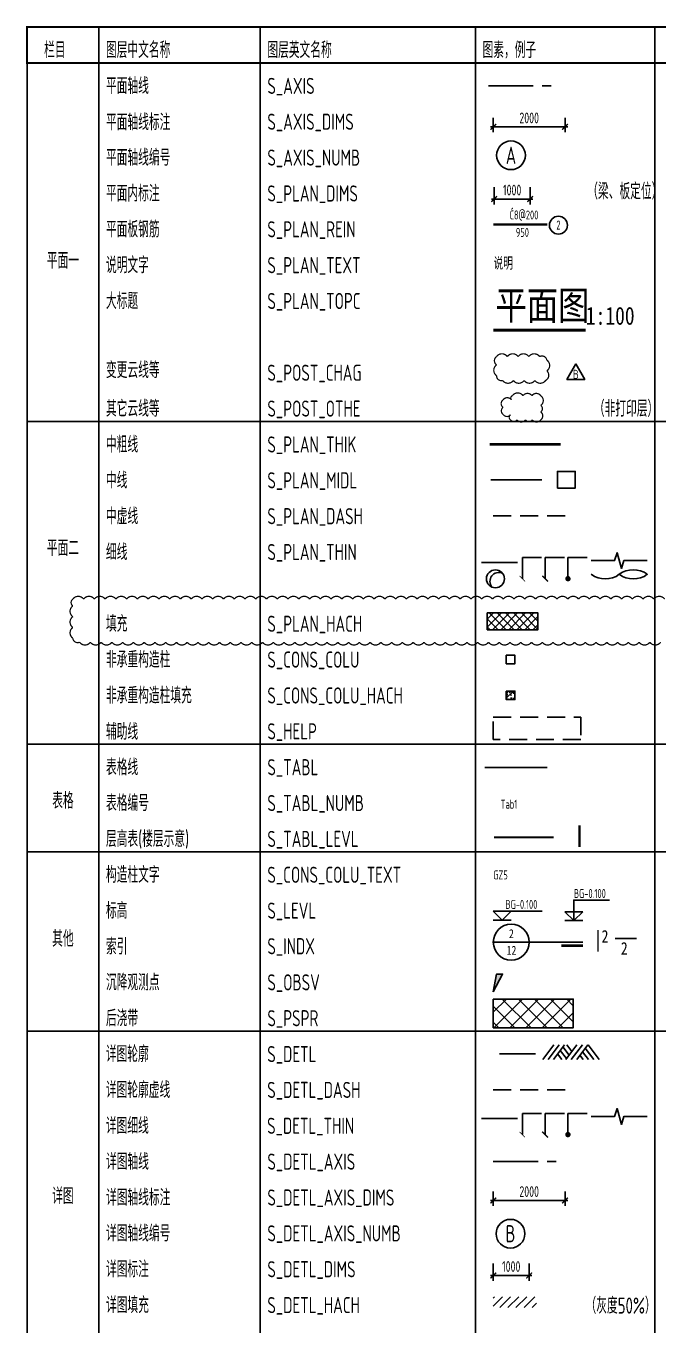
# Model space of a CAD drawing. Extents: x 175043 to 520012312, y -19343 to 3500891844.
# Drawn here: x 517564621 to 517582244, y 3499176335 to 3499212561 of the extents above; entities that cross this region are included whole.
import ezdxf
from ezdxf.enums import TextEntityAlignment as Align

# ---------------------------------------------------------------- set-up
doc = ezdxf.new("R2010")
doc.units = 0
doc.header["$LTSCALE"] = 1000
doc.header["$MEASUREMENT"] = 0
doc.linetypes.add('CENTER', pattern=[2, 1.25, -0.25, 0.25, -0.25])
doc.linetypes.add('DASHED', pattern=[0.75, 0.5, -0.25])
doc.layers.get('0').update_dxf_attribs({"linetype": 'CONTINUOUS'})
for name, color, linetype in [('S_AXIS', 8, 'CENTER'), ('S_AXIS_DIMS', 3, 'CONTINUOUS'), ('S_AXIS_NUMB', 7, 'CONTINUOUS'), ('S_CONS_COLU', 200, 'CONTINUOUS'), ('S_CONS_COLU_HACH', 7, 'CONTINUOUS'), ('S_CONS_COLU_TEXT', 41, 'CONTINUOUS'), ('S_DETL', 7, 'CONTINUOUS'), ('S_DETL_AXIS', 8, 'CENTER'), ('S_DETL_AXIS_DIMS', 3, 'CONTINUOUS'), ('S_DETL_AXIS_NUMB', 7, 'CONTINUOUS'), ('S_DETL_DASH', 9, 'DASHED'), ('S_DETL_DIMS', 83, 'CONTINUOUS'), ('S_DETL_HACH', 254, 'CONTINUOUS'), ('S_DETL_THIN', 43, 'CONTINUOUS'), ('S_FLOR_TEXT', 51, 'CONTINUOUS'), ('S_HELP', 221, 'DASHED'), ('S_INDX', 11, 'CONTINUOUS'), ('S_LEVL', 41, 'CONTINUOUS'), ('S_OBSV', 7, 'CONTINUOUS'), ('S_PLAN_DASH', 255, 'DASHED'), ('S_PLAN_DIMS', 3, 'CONTINUOUS'), ('S_PLAN_HACH', 254, 'CONTINUOUS'), ('S_PLAN_MIDL', 255, 'CONTINUOUS'), ('S_PLAN_REIN', 1, 'CONTINUOUS'), ('S_PLAN_TEXT', 7, 'CONTINUOUS'), ('S_PLAN_THIK', 6, 'CONTINUOUS'), ('S_PLAN_THIN', 83, 'CONTINUOUS'), ('S_PLAN_TOPC', 7, 'CONTINUOUS'), ('S_POST_CHAG', 50, 'CONTINUOUS'), ('S_PSPR', 43, 'CONTINUOUS'), ('S_TABL', 83, 'CONTINUOUS'), ('S_TABL_LEVL', 1, 'CONTINUOUS'), ('S_TABL_NUMB', 7, 'CONTINUOUS')]:
    doc.layers.add(name, color=color, linetype=linetype)
doc.layers.add('S_POST_OTHE', color=110, linetype='CONTINUOUS', plot=False)
doc.styles.add('TH-STYLE1', font='Tssdeng.shx', dxfattribs={"width": 0.7, "bigfont": 'Tssdchn.shx'})
doc.styles.add('TH-STYLE2', font='', dxfattribs={"width": 0.8})
doc.styles.add('TH-STYLE3', font='tssdeng.shx', dxfattribs={"width": 0.7, "bigfont": 'tssdchn.shx'})
doc.styles.get('TH-STYLE2').set_extended_font_data('STXihei')
doc.dimstyles.new('TSSD_100_100', dxfattribs={"dimtxt": 300, "dimasz": 150, "dimexe": 150, "dimexo": 200, "dimgap": 100, "dimtad": 1, "dimdec": 1, "dimdsep": 46, "dimtxsty": 'TH-STYLE3', "dimblk": 'ARCHTICK', "dimcen": -100, "dimdle": 75, "dimclrt": 7, "dimadec": 0, "dimazin": 0, "dimtfac": 1, "dimtdec": 1, "dimtix": 1, "dimtmove": 2, "dimatfit": 3, "dimldrblk": 'ARCHTICK', "dimfxl": 0, "dimtolj": 1, "dimtzin": 0, "dimarcsym": 0})

# ---------------------------------------------------------------- blocks, each defined once
blk = doc.blocks.new('Num')
blk.add_circle((0, 0), 250)
at = {"style": 'TH-STYLE1', "width": 0.7, "flags": 8}
blk.add_attdef('N', text='', height=250, dxfattribs=at).set_placement((0, -120), align=Align.CENTER)
blk = doc.blocks.new('ts_axno')
at = {"color": 0, "linetype": 'ByBlock', "lineweight": -2}
blk.add_circle((0, 0), 0.5, dxfattribs=at)
at = {"color": 0, "linetype": 'ByBlock', "lineweight": -2, "style": 'TH-STYLE1', "width": 0.8}
blk.add_attdef('A', text='', height=0.6, dxfattribs=at).set_placement((0, 0), align=Align.MIDDLE_CENTER)
blk = doc.blocks.new('INDX')
at = {"layer": 'S_INDX'}
blk.add_line((-1000, 0), (0, 0), dxfattribs=at)
at = {"layer": 'S_INDX', "xscale": 1000, "yscale": 1000, "zscale": 1000}
blk.add_blockref('ts_axno', (-500, 0), dxfattribs=at)
at = {"style": 'TH-STYLE2', "width": 0.8, "flags": 8}
for tag, p in [('N', (-494, 112)), ('PN', (-494, -352))]:
    blk.add_attdef(tag, text='', height=250, dxfattribs=at).set_placement(p, align=Align.CENTER)
blk = doc.blocks.new('INDX-1')
at = {"const_width": 40}
blk.add_lwpolyline([(-99299, 121357), (-99299, 121957)], dxfattribs=at)
at = {"style": 'TH-STYLE2', "width": 0.8}
blk.add_attdef('N', text='', height=350, dxfattribs=at).set_placement((-99199, 121957), align=Align.TOP_LEFT)
blk = doc.blocks.new('CHAG')
at = {"layer": 'S_POST_CHAG', "color": 1}
blk.add_lwpolyline([(0, 289), (-250, -144), (250, -144)], close=True, dxfattribs=at)
at = {"layer": 'S_POST_CHAG', "style": 'TH-STYLE1', "width": 0.8}
blk.add_attdef('03', text='', height=250, dxfattribs=at).set_placement((0, 0), align=Align.MIDDLE)
blk = doc.blocks.new('tc')
for p, q in [((-307, -402), (0, 0)), ((-157, -402), (150, 0)), ((-7, -402), (300, 0)), ((342, -402), (649, 0)), ((509, -183), (369, 0)), ((492, -402), (799, 0)), ((642, -402), (949, 0)), ((1268, -402), (960, 0)), ((226, -402), (109, -249)), ((359, -379), (184, -151)), ((434, -281), (259, -53)), ((818, -402), (730, -287)), ((968, -402), (805, -189)), ((1118, -402), (880, -91))]:
    blk.add_line(p, q)
blk = doc.blocks.new('*U15')
for p, q in [((-250, 250), (250, 250)), ((0, 0), (-250, 250)), ((-250, 0), (250, 0)), ((0, 0), (250, 250))]:
    blk.add_line(p, q)
blk.add_lwpolyline([(1000, 572), (0, 572), (0, 0)])
at = {"style": 'TH-STYLE1', "width": 0.7, "flags": 8}
blk.add_attdef('BG', (4, 632), '', height=250, dxfattribs=at)
blk = doc.blocks.new('*U16')
for p, q in [((-250, 250), (250, 250)), ((0, 0), (-250, 250)), ((-250, 0), (250, 0)), ((0, 0), (250, 250)), ((250, 250), (1112, 250))]:
    blk.add_line(p, q)
at = {"style": 'TH-STYLE1', "width": 0.7, "flags": 8}
blk.add_attdef('BG', (88, 310), '', height=250, dxfattribs=at)
blk = doc.blocks.new('asno2')
blk.add_circle((193767, 17435), 400)
at = {"color": 0, "linetype": 'ByBlock', "lineweight": -2, "style": 'TH-STYLE1', "width": 0.7}
blk.add_attdef('A', text='', height=480, dxfattribs=at).set_placement((193767, 17435), align=Align.MIDDLE_CENTER)
blk = doc.blocks.new('_ArchTick')
at = {"color": 0, "const_width": 0.25}
blk.add_lwpolyline([(-0.53, -0.53), (0.53, 0.53)], dxfattribs=at)
blk = doc.blocks.new('*D36')
at = {"layer": 'S_DETL_AXIS_DIMS', "color": 0, "lineweight": -2, "transparency": 16777216}
for p, q in [((517577576, 3499179807), (517579726, 3499179807)), ((517577651, 3499180062), (517577651, 3499179657)), ((517579651, 3499180062), (517579651, 3499179657))]:
    blk.add_line(p, q, dxfattribs=at)
at = {"layer": 'S_DETL_AXIS_DIMS', "color": 0, "lineweight": -2, "transparency": 16777216, "xscale": 150, "yscale": 150, "zscale": 150, "rotation": 180}
blk.add_blockref('_ArchTick', (517577651, 3499179807), dxfattribs=at)
at = {"layer": 'S_DETL_AXIS_DIMS', "color": 0, "lineweight": -2, "transparency": 16777216, "xscale": 150, "yscale": 150, "zscale": 150}
blk.add_blockref('_ArchTick', (517579651, 3499179807), dxfattribs=at)
at = {"layer": 'S_DETL_AXIS_DIMS', "color": 7, "transparency": 16777216, "insert": (517578651, 3499180057), "char_height": 300, "attachment_point": 5, "style": 'TH-STYLE3'}
blk.add_mtext('\\A1;2000', dxfattribs=at)
blk = doc.blocks.new('*D37')
at = {"layer": 'S_PLAN_DIMS', "color": 0, "lineweight": -2, "transparency": 16777216}
for p, q in [((517577677, 3499208070), (517577677, 3499207585)), ((517578677, 3499208070), (517578677, 3499207585)), ((517577602, 3499207735), (517578752, 3499207735))]:
    blk.add_line(p, q, dxfattribs=at)
at = {"layer": 'S_PLAN_DIMS', "color": 0, "lineweight": -2, "transparency": 16777216, "xscale": 150, "yscale": 150, "zscale": 150, "rotation": 180}
blk.add_blockref('_ArchTick', (517577677, 3499207735), dxfattribs=at)
at = {"layer": 'S_PLAN_DIMS', "color": 0, "lineweight": -2, "transparency": 16777216, "xscale": 150, "yscale": 150, "zscale": 150}
blk.add_blockref('_ArchTick', (517578677, 3499207735), dxfattribs=at)
at = {"layer": 'S_PLAN_DIMS', "color": 7, "transparency": 16777216, "insert": (517578177, 3499207985), "char_height": 300, "attachment_point": 5, "style": 'TH-STYLE3'}
blk.add_mtext('\\A1;1000', dxfattribs=at)
blk = doc.blocks.new('*D38')
at = {"layer": 'S_DETL_DIMS', "color": 0, "lineweight": -2, "transparency": 16777216}
for p, q in [((517577651, 3499178052), (517577651, 3499177567)), ((517578651, 3499178052), (517578651, 3499177567)), ((517577576, 3499177717), (517578726, 3499177717))]:
    blk.add_line(p, q, dxfattribs=at)
at = {"layer": 'S_DETL_DIMS', "color": 0, "lineweight": -2, "transparency": 16777216, "xscale": 150, "yscale": 150, "zscale": 150, "rotation": 180}
blk.add_blockref('_ArchTick', (517577651, 3499177717), dxfattribs=at)
at = {"layer": 'S_DETL_DIMS', "color": 0, "lineweight": -2, "transparency": 16777216, "xscale": 150, "yscale": 150, "zscale": 150}
blk.add_blockref('_ArchTick', (517578651, 3499177717), dxfattribs=at)
at = {"layer": 'S_DETL_DIMS', "color": 7, "transparency": 16777216, "insert": (517578151, 3499177967), "char_height": 300, "attachment_point": 5, "style": 'TH-STYLE3'}
blk.add_mtext('\\A1;1000', dxfattribs=at)
blk = doc.blocks.new('*D40')
at = {"layer": 'S_AXIS_DIMS', "color": 0, "lineweight": -2, "transparency": 16777216}
for p, q in [((517577651, 3499210001), (517577651, 3499209597)), ((517579651, 3499210001), (517579651, 3499209597)), ((517577576, 3499209747), (517579726, 3499209747))]:
    blk.add_line(p, q, dxfattribs=at)
at = {"layer": 'S_AXIS_DIMS', "color": 0, "lineweight": -2, "transparency": 16777216, "xscale": 150, "yscale": 150, "zscale": 150, "rotation": 180}
blk.add_blockref('_ArchTick', (517577651, 3499209747), dxfattribs=at)
at = {"layer": 'S_AXIS_DIMS', "color": 0, "lineweight": -2, "transparency": 16777216, "xscale": 150, "yscale": 150, "zscale": 150}
blk.add_blockref('_ArchTick', (517579651, 3499209747), dxfattribs=at)
at = {"layer": 'S_AXIS_DIMS', "color": 7, "transparency": 16777216, "insert": (517578651, 3499209997), "char_height": 300, "attachment_point": 5, "style": 'TH-STYLE3'}
blk.add_mtext('\\A1;2000', dxfattribs=at)

msp = doc.modelspace()

# ---------------------------------------------------------------- hatches: boundary and pattern name
at = {"layer": 'S_CONS_COLU_HACH'}
h = msp.add_hatch(dxfattribs=at)
h.set_pattern_fill('ARMORED', scale=30, style=0)
h.set_pattern_definition([(50, (517717757.1, 3499098730.43), (215.17805, -18.82564), [22.5, -247.5]), (355, (517717757.1, 3499098730.43), (-41.6254, 225.65764), [18, -198]), (100.4514, (517717775.04, 3499098728.86), (173.55281, 206.83186), [19.12206, -210.34263]), (46.1842, (517717757.1, 3499098790.43), (320.1723, -49.6557), [33.75, -371.25]), (96.6356, (517717783.8, 3499098786.3), (280.3988, 292.23536), [28.6831, -315.5139]), (351.1842, (517717757.1, 3499098790.43), (280.3986, 292.2356), [27, -297]), (21, (517717787.1, 3499098775.43), (179.07212, -120.78567), [22.5, -247.5]), (326, (517717787.1, 3499098775.43), (72.9946, 217.545), [18, -198]), (71.4514, (517717802.03, 3499098765.37), (252.0668, 96.75915), [19.12206, -210.34263]), (37.5, (517717757.1, 3499098730.43), (3.647957, 99.868156), [0, -195.6, 0, -201, 0, -198.75]), (7.5, (517717757.1, 3499098730.43), (78.92086, 118.323514), [0, -114.6, 0, -191.1, 0, -75.75]), (327.5, (517717690.2, 3499098730.43), (160.14673, -6.76646), [0, -75, 0, -234, 0, -310.5]), (317.5, (517717660.2, 3499098730.43), (174.95585, 30.0315), [0, -97.5, 0, -155.4, 0, -220.5]), (45, (517717757.1, 3499098730.43), (-106.06602, 106.06602), [])])
h.paths.add_polyline_path([(517578012.9866, 3499193775.0409), (517578252.9866, 3499193775.0409), (517578252.9866, 3499194015.0409), (517578012.9866, 3499194015.0409)])
at = {"layer": 'S_DETL_HACH'}
h = msp.add_hatch(dxfattribs=at)
h.set_pattern_fill('ANSI31', color=256, scale=50, style=0)
h.set_pattern_definition([(45, (517682578.48, 3499065366.12), (-112.2532, 112.2532), [])])
h.paths.add_polyline_path([(517578851.1476, 3499177121.4774), (517577651.1476, 3499177121.4774), (517577651.1476, 3499176821.4774), (517578851.1476, 3499176821.4774)])
at = {"layer": 'S_PLAN_HACH'}
h = msp.add_hatch(dxfattribs=at)
h.set_pattern_fill('ANSI37', color=256, scale=50, style=0)
h.set_pattern_definition([(45, (518517829.49, 3499264162.05), (-112.253202, 112.253202), []), (135, (518517829.49, 3499264162.05), (-112.253202, -112.253202), [])])
h.paths.add_polyline_path([(517577481.0125, 3499196195.4885), (517577481.0125, 3499195723.7596), (517578896.998, 3499195723.7596), (517578896.998, 3499196195.4885)])
at = {"layer": 'S_PSPR'}
h = msp.add_hatch(dxfattribs=at)
h.set_pattern_fill('NET', color=256, scale=100, angle=45, style=0)
h.set_pattern_definition([(45, (517682578.48, 3499075359.1), (-224.5064, 224.5064), []), (135, (517682578.48, 3499075359.1), (-224.5064, -224.5064), [])])
h.paths.add_polyline_path([(517579881.1476, 3499185423.7142), (517577651.1476, 3499185423.7142), (517577651.1476, 3499184623.7142), (517579881.1476, 3499184623.7142)])

# ---------------------------------------------------------------- linework, layer by layer
at = {"layer": 'S_AXIS'}
msp.add_line((517577513.3707, 3499210889.73), (517579513.3707, 3499210889.73), dxfattribs=at)
at = {"layer": 'S_CONS_COLU'}
for points in [[(517578012.9825, 3499195015.0409), (517578012.9825, 3499194775.0409), (517578252.9825, 3499194775.0409), (517578252.9825, 3499195015.0409)], [(517578012.9866, 3499194015.0409), (517578012.9866, 3499193775.0409), (517578252.9866, 3499193775.0409), (517578252.9866, 3499194015.0409)]]:
    msp.add_lwpolyline(points, close=True, dxfattribs=at)
at = {"layer": 'S_DETL'}
msp.add_line((517577823.9548, 3499183895.0409), (517578823.9548, 3499183895.0409), dxfattribs=at)
at = {"layer": 'S_DETL_AXIS'}
msp.add_line((517577651.1435, 3499180895.0409), (517579651.1435, 3499180895.0409), dxfattribs=at)
at = {"layer": 'S_DETL_DASH'}
msp.add_line((517577651.1476, 3499182895.0409), (517579651.1476, 3499182895.0409), dxfattribs=at)
at = {"layer": 'S_DETL_THIN'}
msp.add_line((517577323.9548, 3499182092.7682), (517578323.9548, 3499182092.7682), dxfattribs=at)
msp.add_lwpolyline([(517580383.5484, 3499182150.7131), (517581033.5484, 3499182150.7131), (517581103.5484, 3499182370.7131), (517581223.5484, 3499181930.7131), (517581293.5484, 3499182150.7131), (517581943.5484, 3499182150.7131)], dxfattribs=at)
at = {"layer": 'S_HELP'}
msp.add_lwpolyline([(517577651.1476, 3499193286.0898), (517580093.0536, 3499193286.0898), (517580093.0536, 3499192667.5604), (517577651.1476, 3499192667.5604)], close=True, dxfattribs=at)
at = {"layer": 'S_INDX'}
msp.add_line((517578651.1476, 3499187012.1164), (517580151.1476, 3499187012.1164), dxfattribs=at)
at = {"layer": 'S_INDX', "const_width": 70}
msp.add_lwpolyline([(517580151.1476, 3499186912.1164), (517579551.1476, 3499186912.1164)], dxfattribs=at)
at = {"layer": 'S_OBSV'}
msp.add_lwpolyline([(517577651.1476, 3499185622.4584), (517577910.9552, 3499186122.4584), (517577741.1476, 3499186122.4584)], close=True, dxfattribs=at)
msp.add_solid([(517577741.1476, 3499186122.4584), (517577910.9552, 3499186122.4584), (517577651.1476, 3499185622.4584)], dxfattribs=at)
at = {"layer": 'S_PLAN_DASH'}
msp.add_line((517577651.1476, 3499198902.6718), (517579651.1476, 3499198902.6718), dxfattribs=at)
at = {"layer": 'S_PLAN_HACH'}
msp.add_lwpolyline([(517577481.0125, 3499196195.4885), (517578896.998, 3499196195.4885), (517578896.998, 3499195723.7596), (517577481.0125, 3499195723.7596)], close=True, dxfattribs=at)
at = {"layer": 'S_PLAN_MIDL'}
msp.add_line((517577582.7533, 3499199902.6718), (517579008.6405, 3499199902.6718), dxfattribs=at)
msp.add_lwpolyline([(517579436.55, 3499199675.3999), (517579936.55, 3499199675.3999), (517579936.55, 3499200139.8269), (517579436.55, 3499200139.8269)], close=True, dxfattribs=at)
at = {"layer": 'S_PLAN_REIN', "const_width": 70}
msp.add_lwpolyline([(517577651.1476, 3499207024.316), (517579154.299, 3499207024.316)], dxfattribs=at)
at = {"layer": 'S_PLAN_THIK', "const_width": 70}
msp.add_lwpolyline([(517577546.026, 3499200895.0409), (517579526.026, 3499200895.0409)], dxfattribs=at)
at = {"layer": 'S_PLAN_THIN'}
msp.add_line((517577323.9548, 3499197595.0409), (517578323.9548, 3499197595.0409), dxfattribs=at)
msp.add_lwpolyline([(517580383.5484, 3499197652.9857), (517581033.5484, 3499197652.9857), (517581103.5484, 3499197872.9857), (517581223.5484, 3499197432.9857), (517581293.5484, 3499197652.9857), (517581943.5484, 3499197652.9857)], dxfattribs=at)
msp.add_lwpolyline([(517580383.5484, 3499197269.4521, 0.3281705948), (517581163.5484, 3499197269.4521, -0.3281705948), (517581943.5484, 3499197269.4521, -0.3281705948), (517581163.5484, 3499197269.4521, -0.5058306574)], format="xyb", dxfattribs=at)
msp.add_circle((517577710.5627, 3499197145.1312), 250, dxfattribs=at)
msp.add_arc((517577807.5038, 3499197070.5963), 250, 66.60061205, 218.28831157, dxfattribs=at)
at = {"layer": 'S_PLAN_TOPC', "const_width": 80}
msp.add_lwpolyline([(517577651.1476, 3499204079.7863), (517580230.935, 3499204079.7863)], dxfattribs=at)
at = {"layer": 'S_POST_CHAG', "const_width": 35}
msp.add_lwpolyline([(517577742.6739, 3499203341.2785, -0.52056705), (517578042.6739, 3499203341.2785, -0.52056705), (517578342.6739, 3499203341.2785, -0.52056705), (517578642.6739, 3499203341.2785, -0.52056705), (517578942.6739, 3499203341.2785, -0.52056705), (517579144.1105, 3499203242.7151, -0.52056705), (517579144.1105, 3499202942.7151, -0.52056705), (517579110.3379, 3499202676.4877, -0.52056705), (517578810.3379, 3499202676.4877, -0.52056705), (517578510.3379, 3499202676.4877, -0.52056705), (517578210.3379, 3499202676.4877, -0.52056705), (517577910.3379, 3499202676.4877, -0.52056705), (517577742.6739, 3499202808.8238, -0.52056705), (517577742.6739, 3499203108.8238, -0.52056705)], format="xyb", close=True, dxfattribs=at)
msp.add_lwpolyline([(517582316.3939, 3499195376.7928, -0.52056705), (517582016.3939, 3499195376.7928, -0.52056705), (517581716.3939, 3499195376.7928, -0.52056705), (517581416.3939, 3499195376.7928, -0.52056705), (517581116.3939, 3499195376.7928, -0.52056705), (517580816.3939, 3499195376.7928, -0.52056705), (517580516.3939, 3499195376.7928, -0.52056705), (517580216.3939, 3499195376.7928, -0.52056705), (517579916.3939, 3499195376.7928, -0.52056705), (517579616.3939, 3499195376.7928, -0.52056705), (517579316.3939, 3499195376.7928, -0.52056705), (517579016.3939, 3499195376.7928, -0.52056705), (517578716.3939, 3499195376.7928, -0.52056705), (517578416.3939, 3499195376.7928, -0.52056705), (517578116.3939, 3499195376.7928, -0.52056705), (517577816.3939, 3499195376.7928, -0.52056705), (517577516.3939, 3499195376.7928, -0.52056705), (517577216.3939, 3499195376.7928, -0.52056705), (517576916.3939, 3499195376.7928, -0.52056705), (517576616.3939, 3499195376.7928, -0.52056705), (517576316.3939, 3499195376.7928, -0.52056705), (517576016.3939, 3499195376.7928, -0.52056705), (517575716.3939, 3499195376.7928, -0.52056705), (517575416.3939, 3499195376.7928, -0.52056705), (517575116.3939, 3499195376.7928, -0.52056705), (517574816.3939, 3499195376.7928, -0.52056705), (517574516.3939, 3499195376.7928, -0.52056705), (517574216.3939, 3499195376.7928, -0.52056705), (517573916.3939, 3499195376.7928, -0.52056705), (517573616.3939, 3499195376.7928, -0.52056705), (517573316.3939, 3499195376.7928, -0.52056705), (517573016.3939, 3499195376.7928, -0.52056705), (517572716.3939, 3499195376.7928, -0.52056705), (517572416.3939, 3499195376.7928, -0.52056705), (517572116.3939, 3499195376.7928, -0.52056705), (517571816.3939, 3499195376.7928, -0.52056705), (517571516.3939, 3499195376.7928, -0.52056705), (517571216.3939, 3499195376.7928, -0.52056705), (517570916.3939, 3499195376.7928, -0.52056705), (517570616.3939, 3499195376.7928, -0.52056705), (517570316.3939, 3499195376.7928, -0.52056705), (517570016.3939, 3499195376.7928, -0.52056705), (517569716.3939, 3499195376.7928, -0.52056705), (517569416.3939, 3499195376.7928, -0.52056705), (517569116.3939, 3499195376.7928, -0.52056705), (517568816.3939, 3499195376.7928, -0.52056705), (517568516.3939, 3499195376.7928, -0.52056705), (517568216.3939, 3499195376.7928, -0.52056705), (517567916.3939, 3499195376.7928, -0.52056705), (517567616.3939, 3499195376.7928, -0.52056705), (517567316.3939, 3499195376.7928, -0.52056705), (517567016.3939, 3499195376.7928, -0.52056705), (517566716.3939, 3499195376.7928, -0.52056705), (517566416.3939, 3499195376.7928, -0.52056705), (517566116.3939, 3499195376.7928, -0.52056705), (517565927.9629, 3499195488.3618, -0.52056705), (517565927.9629, 3499195788.3618, -0.52056705), (517565927.9629, 3499196088.3618, -0.52056705), (517565927.9629, 3499196388.3618, -0.52056705), (517565927.9629, 3499196578.0465, -0.52056705), (517566227.9629, 3499196578.0465, -0.52056705), (517566527.9629, 3499196578.0465, -0.52056705), (517566827.9629, 3499196578.0465, -0.52056705), (517567127.9629, 3499196578.0465, -0.52056705), (517567427.9629, 3499196578.0465, -0.52056705), (517567727.9629, 3499196578.0465, -0.52056705), (517568027.9629, 3499196578.0465, -0.52056705), (517568327.9629, 3499196578.0465, -0.52056705), (517568627.9629, 3499196578.0465, -0.52056705), (517568927.9629, 3499196578.0465, -0.52056705), (517569227.9629, 3499196578.0465, -0.52056705), (517569527.9629, 3499196578.0465, -0.52056705), (517569827.9629, 3499196578.0465, -0.52056705), (517570127.9629, 3499196578.0465, -0.52056705), (517570427.9629, 3499196578.0465, -0.52056705), (517570727.9629, 3499196578.0465, -0.52056705), (517571027.9629, 3499196578.0465, -0.52056705), (517571327.9629, 3499196578.0465, -0.52056705), (517571627.9629, 3499196578.0465, -0.52056705), (517571927.9629, 3499196578.0465, -0.52056705), (517572227.9629, 3499196578.0465, -0.52056705), (517572527.9629, 3499196578.0465, -0.52056705), (517572827.9629, 3499196578.0465, -0.52056705), (517573127.9629, 3499196578.0465, -0.52056705), (517573427.9629, 3499196578.0465, -0.52056705), (517573727.9629, 3499196578.0465, -0.52056705), (517574027.9629, 3499196578.0465, -0.52056705), (517574327.9629, 3499196578.0465, -0.52056705), (517574627.9629, 3499196578.0465, -0.52056705), (517574927.9629, 3499196578.0465, -0.52056705), (517575227.9629, 3499196578.0465, -0.52056705), (517575527.9629, 3499196578.0465, -0.52056705), (517575827.9629, 3499196578.0465, -0.52056705), (517576127.9629, 3499196578.0465, -0.52056705), (517576427.9629, 3499196578.0465, -0.52056705), (517576727.9629, 3499196578.0465, -0.52056705), (517577027.9629, 3499196578.0465, -0.52056705), (517577327.9629, 3499196578.0465, -0.52056705), (517577627.9629, 3499196578.0465, -0.52056705), (517577927.9629, 3499196578.0465, -0.52056705), (517578227.9629, 3499196578.0465, -0.52056705), (517578527.9629, 3499196578.0465, -0.52056705), (517578827.9629, 3499196578.0465, -0.52056705), (517579127.9629, 3499196578.0465, -0.52056705), (517579427.9629, 3499196578.0465, -0.52056705), (517579727.9629, 3499196578.0465, -0.52056705), (517580027.9629, 3499196578.0465, -0.52056705), (517580327.9629, 3499196578.0465, -0.52056705), (517580627.9629, 3499196578.0465, -0.52056705), (517580927.9629, 3499196578.0465, -0.52056705), (517581227.9629, 3499196578.0465, -0.52056705), (517581527.9629, 3499196578.0465, -0.52056705), (517581827.9629, 3499196578.0465, -0.52056705), (517582127.9629, 3499196578.0465, -0.52056705), (517582427.9629, 3499196578.0465, -0.52056705)], format="xyb", dxfattribs=at)
at = {"layer": 'S_POST_OTHE', "const_width": 35}
msp.add_lwpolyline([(517577923.8912, 3499201927.2773, -0.52056705), (517577923.8912, 3499202134.4588, -0.52056705), (517578157.0728, 3499202134.4588, -0.52056705), (517578182.9818, 3499202250.998, -0.52056705), (517578480.9365, 3499202250.998, -0.52056705), (517578727.0724, 3499202250.998, -0.52056705), (517578973.2087, 3499202250.998, -0.52056705), (517578973.2087, 3499201979.0727, -0.52056705), (517578973.2087, 3499201797.7891, -0.52056705), (517578973.2087, 3499201577.6588, -0.52056705), (517578740.0271, 3499201577.6588, -0.52056705), (517578545.7092, 3499201577.6588, -0.52056705), (517578312.5276, 3499201577.6588, -0.52056705), (517578131.1639, 3499201577.6588, -0.52056705), (517578131.1639, 3499201720.0959, -0.52056705), (517577936.8459, 3499201720.0959, -0.52056705)], format="xyb", close=True, dxfattribs=at)
at = {"layer": 'S_PSPR'}
msp.add_lwpolyline([(517577651.1476, 3499185423.7142), (517579881.1476, 3499185423.7142), (517579881.1476, 3499184623.7142), (517577651.1476, 3499184623.7142)], close=True, dxfattribs=at)
at = {"layer": 'S_TABL'}
for p, q in [((517566651.1516, 3499211531.0409), (517566651.1516, 3499212531.0409)), ((517571151.1516, 3499211531.0409), (517571151.1516, 3499212531.0409)), ((517577151.1516, 3499211531.0409), (517577151.1516, 3499212531.0409)), ((517582151.1516, 3499211531.0409), (517582151.1516, 3499212531.0409)), ((517566651.1476, 3499211531.0409), (517566651.1476, 3499201531.0409)), ((517571151.1476, 3499211531.0409), (517571151.1476, 3499201531.0409)), ((517577151.1476, 3499211531.0409), (517577151.1476, 3499201531.0409)), ((517582151.1435, 3499211531.0409), (517582151.1435, 3499201531.0409)), ((517566651.1476, 3499201531.0409), (517566651.1476, 3499192531.0409)), ((517571151.1476, 3499201531.0409), (517571151.1476, 3499192531.0409)), ((517577151.1476, 3499201531.0409), (517577151.1476, 3499192531.0409)), ((517582151.1435, 3499201531.0409), (517582151.1435, 3499192531.0409)), ((517599451.1476, 3499192531.0409), (517564651.1516, 3499192531.0409)), ((517566651.1476, 3499189531.0409), (517566651.1476, 3499192531.0409)), ((517571151.1476, 3499189531.0409), (517571151.1476, 3499192531.0409)), ((517577151.1476, 3499189531.0409), (517577151.1476, 3499192531.0409)), ((517582151.1435, 3499189531.0409), (517582151.1435, 3499192531.0409)), ((517577411.3947, 3499191886.6441), (517579151.1476, 3499191886.6441)), ((517566651.1476, 3499189531.0409), (517566651.1476, 3499184531.0409)), ((517571151.1476, 3499189531.0409), (517571151.1476, 3499184531.0409)), ((517577151.1476, 3499189531.0409), (517577151.1476, 3499184531.0409)), ((517582151.1435, 3499189531.0409), (517582151.1435, 3499184531.0409)), ((517566651.1476, 3499172531.0409), (517566651.1476, 3499184531.0409)), ((517571151.1476, 3499172531.0409), (517571151.1476, 3499184531.0409)), ((517577151.1476, 3499184531.0409), (517577151.1476, 3499172531.0409)), ((517582151.1435, 3499184531.0409), (517582151.1435, 3499172531.0409))]:
    msp.add_line(p, q, dxfattribs=at)
at = {"layer": 'S_TABL', "const_width": 60}
msp.add_lwpolyline([(517564651.1516, 3499212531.0409), (517599451.1476, 3499212531.0409), (517599451.1476, 3499211531.0409), (517564651.1516, 3499211531.0409)], close=True, dxfattribs=at)
at = {"layer": 'S_TABL'}
for points in [[(517564651.1516, 3499211531.0409), (517599451.1476, 3499211531.0409), (517599451.1476, 3499201531.0409), (517564651.1516, 3499201531.0409)], [(517564651.1516, 3499201531.0409), (517599451.1476, 3499201531.0409), (517599451.1476, 3499192531.0409), (517564651.1516, 3499192531.0409)], [(517564651.1516, 3499192531.0409), (517599451.1476, 3499192531.0409), (517599451.1476, 3499189531.0409), (517564651.1516, 3499189531.0409)], [(517564651.1516, 3499189531.0409), (517599451.1476, 3499189531.0409), (517599451.1476, 3499184531.0409), (517564651.1516, 3499184531.0409)], [(517564651.1516, 3499184531.0409), (517599451.1476, 3499184531.0409), (517599451.1476, 3499172531.0409), (517564651.1516, 3499172531.0409)]]:
    msp.add_lwpolyline(points, close=True, dxfattribs=at)
at = {"layer": 'S_TABL_LEVL', "const_width": 60}
for points in [[(517580056.4123, 3499190271.8095), (517580056.4123, 3499189662.0714)], [(517577670.6123, 3499189934.7456), (517579332.7998, 3499189934.7456)]]:
    msp.add_lwpolyline(points, dxfattribs=at)

# ---------------------------------------------------------------- block references
at = {"layer": 'S_AXIS_NUMB'}
msp.add_blockref('asno2', (517384377.3427, 3499191519.4052), dxfattribs=at).add_auto_attribs({'A': 'A'})
at = {"layer": 'S_DETL'}
msp.add_blockref('tc', (517579334.5655, 3499184144.378), dxfattribs=at)
at = {"layer": 'S_DETL_AXIS_NUMB'}
msp.add_blockref('asno2', (517384363.4015, 3499161446.8769), dxfattribs=at).add_auto_attribs({'A': 'B'})
at = {"layer": 'S_FLOR_TEXT'}
msp.add_blockref('Num', (517579467.3824, 3499207005.2766), dxfattribs=at).add_auto_attribs({'N': '2'})
at = {"layer": 'S_INDX'}
msp.add_blockref('INDX', (517578651.1476, 3499187012.1164), dxfattribs=at).add_auto_attribs({'N': '2', 'PN': '12'})
ref = msp.add_blockref('INDX-1', (517679870.0673, 3499065393.1904), dxfattribs=at)
ref.add_attrib('N', '2', dxfattribs={"height": 350, "style": 'TH-STYLE2', "width": 0.8}).set_placement((517580670.7149, 3499187349.7984), align=Align.TOP_LEFT)
ref = msp.add_blockref('INDX-1', (517703003.043, 3499286413.627), dxfattribs=dict(at, rotation=90))
ref.add_attrib('N', '2', dxfattribs={"layer": '0', "height": 350, "style": 'TH-STYLE2', "width": 0.8}).set_placement((517581207.25, 3499187014.2746), align=Align.TOP_LEFT)
at = {"layer": 'S_LEVL'}
msp.add_blockref('*U15', (517579894.1527, 3499187611.9387), dxfattribs=at).add_auto_attribs({'BG': 'BG-0.100'})
ref = msp.add_blockref('*U16', (517577901.1476, 3499187629.7524), dxfattribs=at)
ref.add_attrib('BG', 'BG-0.100', (517577989.5047, 3499187939.7524), dxfattribs={"layer": '0', "height": 250, "style": 'TH-STYLE1', "width": 0.7})
at = {"layer": 'S_POST_CHAG'}
msp.add_blockref('CHAG', (517579952.3137, 3499202847.2296), dxfattribs=at).add_auto_attribs({'03': 'B'})

# ---------------------------------------------------------------- texts
at = {"layer": 'S_CONS_COLU_TEXT', "style": 'TH-STYLE1', "width": 0.7}
msp.add_text('GZ5', height=250, dxfattribs=at).set_placement((517577651.1435, 3499188686.9617), align=Align.BOTTOM_LEFT)
at = {"layer": 'S_FLOR_TEXT', "style": 'TH-STYLE1', "width": 0.7}
for s, p in [('Ć8@200', (517578105.7624, 3499207165.9725)), ('950', (517578279.3659, 3499206678.7539))]:
    msp.add_text(s, height=250, dxfattribs=at).set_placement(p)
at = {"layer": 'S_PLAN_TEXT', "style": 'TH-STYLE1', "width": 0.7}
for s, height, p in [('栏目', 450, (517565126.5007, 3499211531.0409)), ('图层中文名称', 450, (517566851.1516, 3499211531.0409)), ('图层英文名称', 450, (517571351.1516, 3499211531.0409)), ('图素，例子', 450, (517577351.1516, 3499211531.0409)), ('平面轴线', 450, (517566851.1516, 3499210531.0409)), ('S_AXIS', 450, (517571351.1476, 3499210531.0409)), ('平面轴线标注', 450, (517566851.1516, 3499209518.8184)), ('S_AXIS_DIMS', 450, (517571351.1476, 3499209531.0409)), ('平面轴线编号', 450, (517566851.1516, 3499208531.0409)), ('S_AXIS_NUMB', 450, (517571351.1476, 3499208531.0409)), ('平面内标注', 450, (517566851.1476, 3499207531.0409)), ('S_PLAN_DIMS', 450, (517571351.1476, 3499207531.0409)), ('平面板钢筋', 450, (517566851.1435, 3499206531.0409)), ('S_PLAN_REIN', 450, (517571351.1435, 3499206531.0409)), ('说明文字', 450, (517566851.1476, 3499205531.0409)), ('说明', 350, (517577660.3441, 3499205660.294)), ('S_PLAN_TEXT', 450, (517571351.1476, 3499205531.0409)), ('大标题', 450, (517566851.1476, 3499204531.0409)), ('S_PLAN_TOPC', 450, (517571351.1476, 3499204531.0409)), ('变更云线等', 450, (517566851.1476, 3499202605.4091)), ('S_POST_CHAG', 450, (517571351.1476, 3499202531.0409)), ('其它云线等', 450, (517566851.1476, 3499201531.0409)), ('S_POST_OTHE', 450, (517571351.1476, 3499201531.0409)), ('中粗线', 450, (517566851.1476, 3499200531.0409)), ('S_PLAN_THIK', 450, (517571351.1476, 3499200531.0409)), ('中线', 450, (517566851.1476, 3499199531.0409)), ('S_PLAN_MIDL', 450, (517571351.1476, 3499199531.0409)), ('中虚线', 450, (517566851.1476, 3499198531.0409)), ('S_PLAN_DASH', 450, (517571351.1476, 3499198531.0409)), ('细线', 450, (517566851.1476, 3499197531.0409)), ('S_PLAN_THIN', 450, (517571351.1476, 3499197531.0409)), ('填充', 450, (517566851.1435, 3499195531.0409)), ('S_PLAN_HACH', 450, (517571351.1435, 3499195531.0409)), ('非承重构造柱', 450, (517566851.1476, 3499194531.0409)), ('S_CONS_COLU', 450, (517571351.1476, 3499194531.0409)), ('非承重构造柱填充', 450, (517566851.1516, 3499193531.0409)), ('S_CONS_COLU_HACH', 450, (517571351.1516, 3499193531.0409)), ('辅助线', 450, (517566851.1476, 3499192521.3358)), ('S_HELP', 450, (517571351.1476, 3499192531.0409)), ('表格线', 450, (517566851.1476, 3499191531.0409)), ('S_TABL', 450, (517571351.1476, 3499191531.0409)), ('表格编号', 450, (517566851.1476, 3499190531.0409)), ('S_TABL_NUMB', 450, (517571351.1476, 3499190531.0409)), ('层高表(楼层示意)', 450, (517566851.1476, 3499189531.0409)), ('S_TABL_LEVL', 450, (517571351.1476, 3499189531.0409)), ('构造柱文字', 450, (517566851.1476, 3499188531.0409)), ('S_CONS_COLU_TEXT', 450, (517571351.1476, 3499188531.0409)), ('标高', 450, (517566851.1476, 3499187531.0409)), ('S_LEVL', 450, (517571351.1476, 3499187531.0409)), ('索引', 450, (517566851.1476, 3499186531.0409)), ('S_INDX', 450, (517571351.1476, 3499186538.6726)), ('沉降观测点', 450, (517566851.1476, 3499185531.0409)), ('S_OBSV', 450, (517571351.1476, 3499185531.0409)), ('后浇带', 450, (517566851.1476, 3499184531.0409)), ('S_PSPR', 450, (517571351.1476, 3499184531.0409)), ('详图轮廓', 450, (517566847.6753, 3499183531.0409)), ('S_DETL', 450, (517571347.6753, 3499183531.0409)), ('详图轮廓虚线', 450, (517566847.6753, 3499182531.0409)), ('S_DETL_DASH', 450, (517571347.6753, 3499182531.0409)), ('详图细线', 450, (517566847.6753, 3499181531.0409)), ('S_DETL_THIN', 450, (517571344.5589, 3499181531.0409)), ('详图轴线', 450, (517566851.1476, 3499180531.0409)), ('S_DETL_AXIS', 450, (517571351.1435, 3499180531.0409)), ('详图轴线标注', 450, (517566851.1476, 3499179531.0409)), ('S_DETL_AXIS_DIMS', 450, (517571351.1435, 3499179531.0409)), ('详图轴线编号', 450, (517566851.1476, 3499178531.0409)), ('S_DETL_AXIS_NUMB', 450, (517571351.1435, 3499178531.0409)), ('详图标注', 450, (517566851.1476, 3499177531.0409)), ('S_DETL_DIMS', 450, (517571351.1476, 3499177531.0409)), ('详图填充', 450, (517566851.1476, 3499176531.0409)), ('S_DETL_HACH', 450, (517571351.1476, 3499176531.0409))]:
    msp.add_text(s, height=height, dxfattribs=at).set_placement(p, align=Align.BOTTOM_LEFT)
for s, p in [('（梁、板定位）', (517582365.3906, 3499207591.3303)), ('（非打印层）', (517582251.1476, 3499201529.8416)), ('（灰度50%%%）', (517582179.5197, 3499176517.1891))]:
    msp.add_text(s, height=450, dxfattribs=at).set_placement(p, align=Align.BOTTOM_RIGHT)
at = {"layer": 'S_PLAN_TEXT', "char_height": 450, "attachment_point": 5, "style": 'TH-STYLE1'}
for s, insert in [('平面一', (517565651.1496, 3499206018.4464)), ('平面二', (517565651.1496, 3499198004.4612)), ('表格', (517565651.1496, 3499190957.0976))]:
    msp.add_mtext(s, dxfattribs=dict(at, insert=insert))
at = {"layer": 'S_PLAN_TEXT', "char_height": 450, "width": 1999.995972, "attachment_point": 5, "style": 'TH-STYLE1'}
for s, insert in [('其他', (517565651.1496, 3499187109.2152)), ('详图', (517565651.1496, 3499179931.0409))]:
    msp.add_mtext(s, dxfattribs=dict(at, insert=insert))
at = {"layer": 'S_PLAN_TOPC', "style": 'TH-STYLE2', "width": 0.8}
for s, height, p in [('平面图', 800, (517577712.4382, 3499204129.7863)), ('1:100', 500, (517580230.935, 3499204079.7863))]:
    msp.add_text(s, height=height, dxfattribs=at).set_placement(p, align=Align.BOTTOM_LEFT)
at = {"layer": 'S_TABL_NUMB', "style": 'TH-STYLE1', "width": 0.7}
msp.add_text('Tab1', height=250, dxfattribs=at).set_placement((517577856.1152, 3499190734.8334))

# ---------------------------------------------------------------- dimensions: what is measured, and where the dimension line sits
at = {"layer": 'S_AXIS_DIMS'}
dim = msp.add_linear_dim(base=(517579651.1476, 3499209746.6224), p1=(517577651.1476, 3499210200.8178), p2=(517579651.1476, 3499210200.8178), dimstyle='TSSD_100_100', dxfattribs=at)
dim.commit()
dim.dimension.update_dxf_attribs({"geometry": '*D40', "text_midpoint": (517578651.1476, 3499209996.6224)})
at = {"layer": 'S_DETL_AXIS_DIMS'}
dim = msp.add_linear_dim(base=(517579651.1435, 3499179807.4232), p1=(517577651.1435, 3499180261.6187), p2=(517579651.1435, 3499180261.6187), dimstyle='TSSD_100_100', dxfattribs=at)
dim.commit()
dim.dimension.update_dxf_attribs({"geometry": '*D36', "text_midpoint": (517578651.1435, 3499180057.4232)})
at = {"layer": 'S_DETL_DIMS'}
dim = msp.add_linear_dim(base=(517578651.1476, 3499177717.3697), p1=(517577651.1476, 3499178252.4502), p2=(517578651.1476, 3499178252.4502), dimstyle='TSSD_100_100', dxfattribs=at)
dim.commit()
dim.dimension.update_dxf_attribs({"geometry": '*D38', "text_midpoint": (517578151.1476, 3499177967.3697)})
at = {"layer": 'S_PLAN_DIMS'}
dim = msp.add_linear_dim(base=(517578676.9613, 3499207734.5037), p1=(517577676.9613, 3499208269.5843), p2=(517578676.9613, 3499208269.5843), dimstyle='TSSD_100_100', dxfattribs=at)
dim.commit()
dim.dimension.update_dxf_attribs({"geometry": '*D37', "text_midpoint": (517578176.9613, 3499207984.5037)})

# ---------------------------------------------------------------- leaders
at = {"layer": 'S_DETL_THIN'}
for points, override in [([(517578460.9719, 3499181645.6602), (517578460.9719, 3499182235.1863), (517578999.0385, 3499182235.1863)], {"dimgap": 100, "dimtad": 0, "dimldrblk": 'ArchTick'}), ([(517579095.0977, 3499181645.6602), (517579095.0977, 3499182235.1863), (517579633.1643, 3499182235.1863)], {"dimgap": 100, "dimtad": 0}), ([(517579732.1378, 3499181645.6602), (517579732.1378, 3499182235.1863), (517580270.2044, 3499182235.1863)], {"dimgap": 100, "dimtad": 0, "dimldrblk": 'Dot'})]:
    msp.add_leader(points, dimstyle='TSSD_100_100', override=override, dxfattribs=at)
at = {"layer": 'S_PLAN_THIN'}
for points, override in [([(517578460.9719, 3499197147.9328), (517578460.9719, 3499197737.4589), (517578999.0385, 3499197737.4589)], {"dimgap": 100, "dimtad": 0, "dimldrblk": 'ArchTick'}), ([(517579095.0977, 3499197147.9328), (517579095.0977, 3499197737.4589), (517579633.1643, 3499197737.4589)], {"dimgap": 100, "dimtad": 0}), ([(517579732.1378, 3499197147.9328), (517579732.1378, 3499197737.4589), (517580270.2044, 3499197737.4589)], {"dimgap": 100, "dimtad": 0, "dimldrblk": 'Dot'})]:
    msp.add_leader(points, dimstyle='TSSD_100_100', override=override, dxfattribs=at)

doc.saveas('drawing.dxf')
